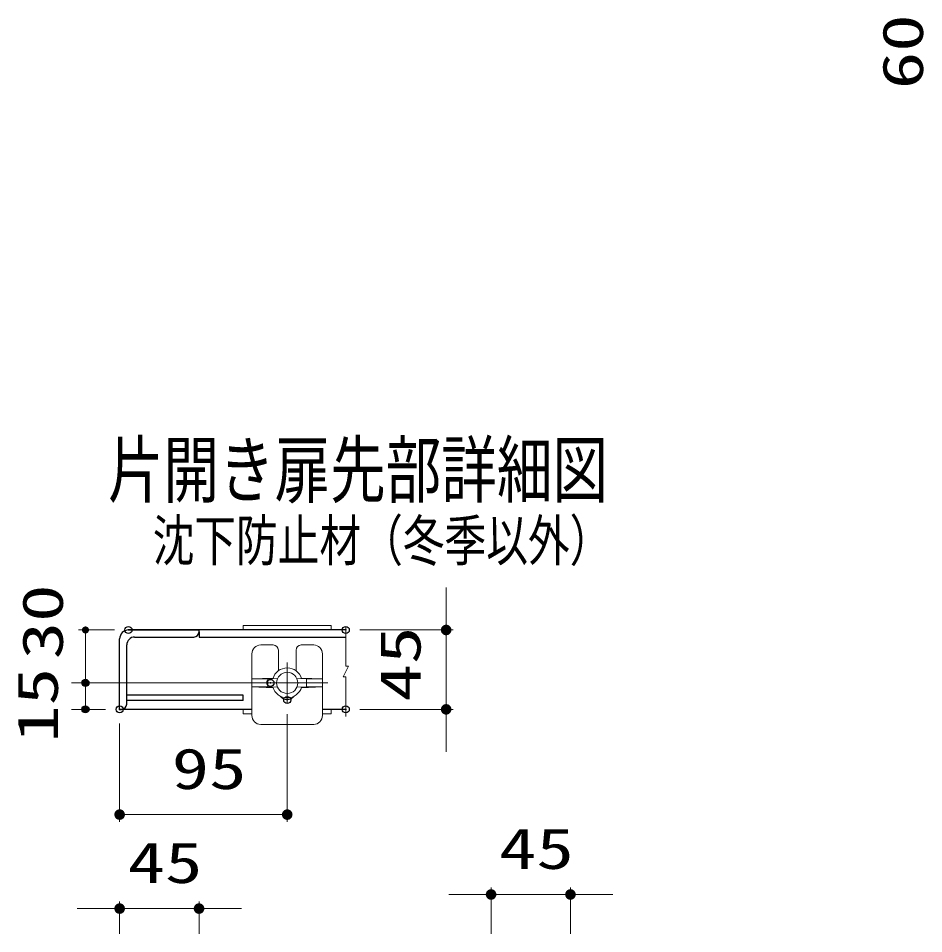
# Model space of a CAD drawing. Units: millimetres, scale not verified, with parts at other scales. Extents: x -5249 to 5251, y -3712 to 3712.
# Drawn here: x 1990 to 3274, y -1376 to -78 of the extents above; entities that cross this region are included whole.
import ezdxf
from ezdxf.enums import TextEntityAlignment as Align

# ---------------------------------------------------------------- set-up
doc = ezdxf.new("R2010")
doc.units = ezdxf.units.MM
doc.header["$LTSCALE"] = 20
doc.header["$PDMODE"] = 32
doc.header["$PDSIZE"] = 10
doc.linetypes.add('USER2', pattern=[50.8, 31.75, -6.35, 6.35, -6.35])
for name, color, linetype, lineweight in [('0-2_D-STR1', 1, 'Continuous', 25), ('0-4_0', 7, 'Continuous', 25), ('0-5_D-STR-DIM', 7, 'Continuous', 13), ('0-7_D-STR-TXT', 7, 'Continuous', 13), ('0-9_D-BMK', 2, 'Continuous', 13), ('0-B_D-STR3', 3, 'Continuous', 13)]:
    doc.layers.add(name, color=color, linetype=linetype, lineweight=lineweight)
doc.layers.add('0-6_Defpoints', color=7, linetype='Continuous')
doc.styles.add('ＭＳ ゴシック', font='')
doc.styles.get('ＭＳ ゴシック').set_extended_font_data('MS Gothic')

# ---------------------------------------------------------------- blocks, each defined once
blk = doc.blocks.new('_DotSmall')
at = {"layer": '0-4_0'}
for points in [[(0, 0), (-2.5, 0), (-2.48, 0.313)], [(0, 0), (-2.48, -0.313), (-2.5, 0)], [(0, 0), (-2.48, 0.313), (-2.421, 0.622)], [(0, 0), (-2.421, -0.622), (-2.48, -0.313)], [(0, 0), (-2.421, 0.622), (-2.324, 0.92)], [(0, 0), (-2.324, -0.92), (-2.421, -0.622)], [(0, 0), (-2.324, 0.92), (-2.191, 1.204)], [(0, 0), (-2.191, -1.204), (-2.324, -0.92)], [(0, 0), (-2.191, 1.204), (-2.023, 1.469)], [(0, 0), (-2.023, -1.469), (-2.191, -1.204)], [(0, 0), (-2.023, 1.469), (-1.822, 1.711)], [(0, 0), (-1.822, -1.711), (-2.023, -1.469)], [(0, 0), (-1.822, 1.711), (-1.594, 1.926)], [(0, 0), (-1.594, -1.926), (-1.822, -1.711)], [(0, 0), (-1.594, 1.926), (-1.34, 2.111)], [(0, 0), (-1.34, -2.111), (-1.594, -1.926)], [(0, 0), (-1.34, 2.111), (-1.064, 2.262)], [(0, 0), (-1.064, -2.262), (-1.34, -2.111)], [(0, 0), (-1.064, 2.262), (-0.773, 2.378)], [(0, 0), (-0.773, -2.378), (-1.064, -2.262)], [(0, 0), (-0.773, 2.378), (-0.468, 2.456)], [(0, 0), (-0.468, -2.456), (-0.773, -2.378)], [(0, 0), (-0.468, 2.456), (-0.157, 2.495)], [(0, 0), (-0.157, -2.495), (-0.468, -2.456)], [(0, 0), (-0.157, 2.495), (0.157, 2.495)], [(0, 0), (0.157, -2.495), (-0.157, -2.495)], [(0, 0), (0.157, 2.495), (0.468, 2.456)], [(0, 0), (0.468, 2.456), (0.773, 2.378)], [(0, 0), (0.773, 2.378), (1.064, 2.262)], [(0, 0), (1.064, 2.262), (1.34, 2.111)], [(0, 0), (1.34, 2.111), (1.594, 1.926)], [(0, 0), (1.594, 1.926), (1.822, 1.711)], [(0, 0), (1.822, 1.711), (2.023, 1.469)], [(0, 0), (2.023, 1.469), (2.191, 1.204)], [(0, 0), (2.191, 1.204), (2.324, 0.92)], [(0, 0), (2.324, 0.92), (2.421, 0.622)], [(0, 0), (2.421, 0.622), (2.48, 0.313)], [(0, 0), (2.48, 0.313), (2.5, 0)], [(0, 0), (0.468, -2.456), (0.157, -2.495)], [(0, 0), (0.773, -2.378), (0.468, -2.456)], [(0, 0), (1.064, -2.262), (0.773, -2.378)], [(0, 0), (1.34, -2.111), (1.064, -2.262)], [(0, 0), (1.594, -1.926), (1.34, -2.111)], [(0, 0), (1.822, -1.711), (1.594, -1.926)], [(0, 0), (2.023, -1.469), (1.822, -1.711)], [(0, 0), (2.191, -1.204), (2.023, -1.469)], [(0, 0), (2.324, -0.92), (2.191, -1.204)], [(0, 0), (2.421, -0.622), (2.324, -0.92)], [(0, 0), (2.48, -0.313), (2.421, -0.622)], [(0, 0), (2.5, 0), (2.48, -0.313)]]:
    blk.add_solid(points, dxfattribs=at)

msp = doc.modelspace()

# ---------------------------------------------------------------- linework, layer by layer
at = {"layer": '0-2_D-STR1'}
for p, q in [((2146.6, -945.1), (2246.6, -945.1)), ((2454.56, -945.1), (2146.6, -945.1)), ((2246.6, -947.6), (2246.6, -945.1)), ((2134.1, -1057.6), (2134.1, -957.6)), ((2155.35, -955.1), (2239.1, -955.1)), ((2246.6, -947.6), (2246.6, -955.1)), ((2246.6, -955.1), (2454.56, -955.1)), ((2144.1, -1050.1), (2144.1, -966.35)), ((2309.1, -1037.6), (2144.1, -1037.6)), ((2309.1, -1045.1), (2309.1, -1037.6)), ((2309.1, -1045.1), (2144.1, -1045.1)), ((2134.1, -1057.6), (2136.6, -1057.6)), ((2321.6, -1057.6), (2134.1, -1057.6)), ((2454.56, -1057.6), (2421.6, -1057.6))]:
    msp.add_line(p, q, dxfattribs=at)
for centre, radius, start, end in [((2146.6, -957.6), 12.5, 90, 180), ((2155.35, -966.35), 11.25, 90, 180), ((2239.1, -947.6), 7.5, 270, 0), ((2136.6, -1050.1), 7.5, 270, 0)]:
    msp.add_arc(centre, radius, start, end, dxfattribs=at)
at = {"layer": '0-5_D-STR-DIM'}
for p, q in [((2596.85, -945.1), (2596.85, -885.1)), ((2126.6, -945.1), (2075.67, -945.1)), ((2085.67, -945.1), (2085.67, -1020.1)), ((2474.56, -945.1), (2606.85, -945.1)), ((2596.85, -1057.6), (2596.85, -945.1)), ((2327.85, -1020.1), (2065.67, -1020.1)), ((2327.85, -1020.1), (2075.67, -1020.1)), ((2085.67, -1020.1), (2085.67, -1057.6)), ((2114.1, -1057.6), (2065.67, -1057.6)), ((2474.56, -1057.6), (2606.85, -1057.6)), ((2596.85, -1057.6), (2596.85, -1117.6)), ((2371.6, -1064.3), (2371.6, -1216.75)), ((2134.1, -1077.6), (2134.1, -1216.75)), ((2134.1, -1206.75), (2371.6, -1206.75)), ((2660.53, -1375.51), (2660.53, -1309.95)), ((2773.03, -1375.51), (2773.03, -1309.95)), ((2660.53, -1319.95), (2600.53, -1319.95)), ((2660.53, -1319.95), (2773.03, -1319.95)), ((2773.03, -1319.95), (2833.03, -1319.95)), ((2134.1, -1375.51), (2134.1, -1329.95)), ((2246.6, -1375.51), (2246.6, -1329.95)), ((2134.1, -1339.95), (2074.1, -1339.95)), ((2246.6, -1339.95), (2134.1, -1339.95)), ((2246.6, -1339.95), (2306.6, -1339.95))]:
    msp.add_line(p, q, dxfattribs=at)
at = {"layer": '0-6_Defpoints'}
for p in [(2146.6, -945.1), (2454.56, -945.1), (2596.85, -945.1), (2085.67, -1020.1), (2347.85, -1020.1), (2371.6, -1044.3), (2085.67, -1057.6), (2134.1, -1057.6), (2134.1, -1057.6), (2454.56, -1057.6), (2371.6, -1206.75), (2773.03, -1319.95), (2134.1, -1339.95)]:
    msp.add_point(p, dxfattribs=at)
at = {"layer": '0-9_D-BMK'}
for p, q in [((2458.31, -996.35), (2450.81, -1011.35)), ((2450.81, -1011.35), (2454.56, -1011.35)), ((2454.56, -1011.35), (2454.56, -1067.83))]:
    msp.add_line(p, q, dxfattribs=at)
msp.add_lwpolyline([(2454.56, -940.02), (2454.56, -996.35), (2458.31, -996.35)], dxfattribs=at)
at = {"layer": '0-B_D-STR3'}
for p, q in [((2434.1, -938.85), (2309.1, -938.85)), ((2309.1, -945.1), (2309.1, -938.85)), ((2434.1, -945.1), (2434.1, -938.85)), ((2334.1, -966.35), (2351.6, -966.35)), ((2391.6, -966.35), (2409.1, -966.35)), ((2321.6, -1066.35), (2321.6, -978.85)), ((2359.1, -1002.92), (2359.1, -973.85)), ((2384.1, -1002.92), (2384.1, -973.85)), ((2421.6, -1066.35), (2421.6, -978.85)), ((2351.49, -1013.23), (2321.6, -1014.48)), ((2344.1, -1014.48), (2321.6, -1014.48)), ((2321.6, -1025.73), (2321.6, -1014.48)), ((2357.96, -1013.85), (2344.1, -1014.48)), ((2344.1, -1025.73), (2344.1, -1014.48)), ((2385.23, -1013.85), (2399.1, -1014.48)), ((2391.71, -1013.23), (2421.6, -1014.48)), ((2399.1, -1014.48), (2421.6, -1014.48)), ((2399.1, -1025.73), (2399.1, -1014.48)), ((2421.6, -1025.73), (2421.6, -1014.48)), ((2344.1, -1025.73), (2321.6, -1025.73)), ((2351.49, -1026.98), (2321.6, -1025.73)), ((2357.96, -1026.35), (2344.1, -1025.73)), ((2385.23, -1026.35), (2399.1, -1025.73)), ((2391.71, -1026.98), (2421.6, -1025.73)), ((2399.1, -1025.73), (2421.6, -1025.73)), ((2309.1, -1063.85), (2309.1, -1057.6)), ((2434.1, -1063.85), (2434.1, -1057.6)), ((2321.6, -1063.85), (2309.1, -1063.85)), ((2434.1, -1063.85), (2421.6, -1063.85)), ((2334.1, -1078.85), (2409.1, -1078.85))]:
    msp.add_line(p, q, dxfattribs=at)
at = {"layer": '0-B_D-STR3', "linetype": 'USER2'}
for p, q in [((2371.6, -1048.85), (2371.6, -991.35)), ((2314.1, -1020.1), (2429.1, -1020.1))]:
    msp.add_line(p, q, dxfattribs=at)
at = {"layer": '0-B_D-STR3'}
msp.add_circle((2371.6, -1020.1), 15, dxfattribs=at)
for centre, radius, start, end in [((2334.1, -978.85), 12.5, 90, 180), ((2351.6, -973.85), 7.5, 0, 90), ((2391.6, -973.85), 7.5, 90, 180), ((2409.1, -978.85), 12.5, 0, 90), ((2371.6, -1020.1), 21.25, 16.24618, 163.75382), ((2371.6, -1020.1), 21.25, 196.24618, 343.75382), ((2371.6, -1031.35), 12.5, 216.8699, 270), ((2371.6, -1031.35), 12.5, 270, 323.1301), ((2334.1, -1066.35), 12.5, 180, 270), ((2409.1, -1066.35), 12.5, 270, 0)]:
    msp.add_arc(centre, radius, start, end, dxfattribs=at)

# ---------------------------------------------------------------- block references
at = {"layer": '0-5_D-STR-DIM'}
for p, xscale, yscale, rotation in [((2085.67, -945.1), 2, 2, 90), ((2596.85, -945.1), 3, 3, 270), ((2085.67, -1020.1), 2, 2, 270), ((2085.67, -1020.1), 2, 2, 90), ((2596.85, -1057.6), 3, 3, 90), ((2085.67, -1057.6), 2, 2, 270), ((2134.1, -1206.75), 3, 3, 180), ((2773.03, -1319.95), 3, 3, 180), ((2246.6, -1339.95), 3, 3, 180)]:
    msp.add_blockref('_DotSmall', p, dxfattribs=dict(at, xscale=xscale, yscale=yscale, rotation=rotation))
at = {"layer": '0-5_D-STR-DIM', "xscale": 3, "yscale": 3}
for p in [(2371.6, -1206.75), (2660.53, -1319.95), (2134.1, -1339.95)]:
    msp.add_blockref('_DotSmall', p, dxfattribs=at)

# ---------------------------------------------------------------- texts
at = {"layer": '0-5_D-STR-DIM', "style": 'ＭＳ ゴシック', "width": 1.35}
for s, p in [('60', (3290.11, -178.72)), ('30', (2070.98, -986.67)), ('45', (2577.95, -1046.35)), ('15', (2063.9, -1104.82))]:
    msp.add_text(s, height=57.77, rotation=90, dxfattribs=at).set_placement(p, align=Align.BOTTOM_LEFT)
for s, p in [('95', (2207.85, -1187.85)), ('45', (2671.78, -1301.05)), ('45', (2145.35, -1321.05))]:
    msp.add_text(s, height=57.77, dxfattribs=at).set_placement(p, align=Align.BOTTOM_LEFT)
at = {"layer": '0-7_D-STR-TXT', "style": 'ＭＳ ゴシック', "width": 0.75}
for s, height, p in [('片開き扉先部詳細図', 76.98, (2117.45, -779.57)), ('沈下防止材（冬季以外）', 57.77, (2180.91, -864.45))]:
    msp.add_text(s, height=height, dxfattribs=at).set_placement(p, align=Align.BOTTOM_LEFT)

doc.saveas('drawing.dxf')
